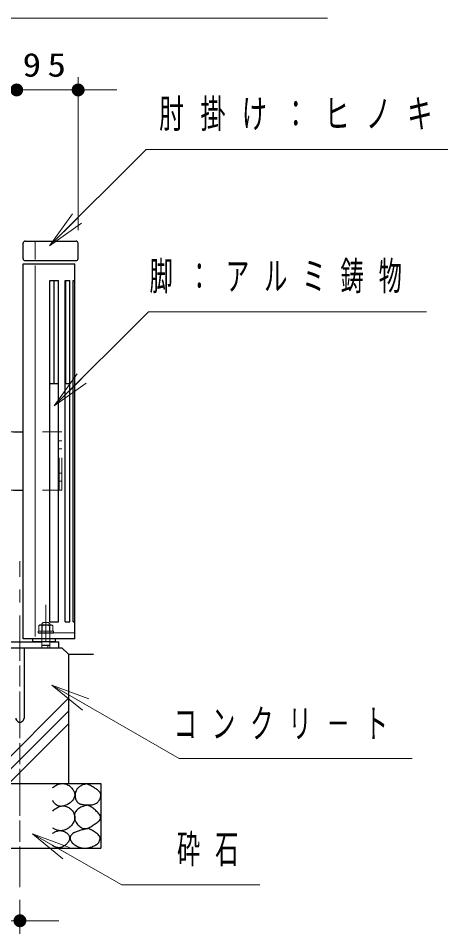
# Model space of a CAD drawing. Units: millimetres on the paper, scale 1:20. Extents: x -365 to 27, y 0 to 257.
# Drawn here: x -243.3 to -210.6, y 86.6 to 157.3 of the extents above; entities that cross this region are included whole.
import ezdxf

# ---------------------------------------------------------------- set-up
doc = ezdxf.new("R2010")
doc.units = ezdxf.units.MM
doc.linetypes.add('USER1', pattern=[4.5, 2.5, -2])
doc.linetypes.add('USER2', pattern=[6, 3, -1, 1, -1])
doc.layers.add('1_20', color=7, linetype='Continuous', lineweight=25)
doc.styles.add('ＭＳ ゴシック', font='')
doc.styles.get('ＭＳ ゴシック').set_extended_font_data('MS Gothic')

# ---------------------------------------------------------------- blocks, each defined once
blk = doc.blocks.new('filled_dot')
at = {"color": 0, "linetype": 'Continuous', "lineweight": -2, "const_width": 1.25}
blk.add_lwpolyline([(-0.625, 0, 1), (0.625, 0, 1)], format="xyb", close=True, dxfattribs=at)

msp = doc.modelspace()

# ---------------------------------------------------------------- linework, layer by layer
at = {"layer": '1_20', "lineweight": 13}
for p, q in [((-238.657, 140.962), (-238.657, 152.808)), ((-321.407, 151.808), (-240.407, 151.808)), ((-246.407, 151.808), (-235.657, 151.808)), ((-240.863, 139.746), (-239.095, 142.221)), ((-240.863, 139.746), (-238.741, 141.867)), ((-238.388, 141.514), (-240.863, 139.746)), ((-241.978, 138.702), (-241.978, 140.056)), ((-241.978, 109.544), (-241.978, 138.224)), ((-240.505, 127.365), (-238.737, 129.84)), ((-240.505, 127.365), (-238.384, 129.487)), ((-238.03, 129.133), (-240.505, 127.365)), ((-238.333, 103.838), (-240.681, 105.771)), ((-240.681, 105.771), (-237.833, 104.704)), ((-240.681, 105.771), (-238.083, 104.271)), ((-246.002, 98.162), (-239.407, 104.756)), ((-245.012, 98.162), (-239.407, 103.766)), ((-244.022, 98.162), (-239.407, 102.777)), ((-239.83, 92.349), (-242.192, 94.264)), ((-242.192, 94.264), (-239.337, 93.218)), ((-242.192, 94.264), (-239.583, 92.784)), ((-243.157, 89.162), (-243.157, 86.552)), ((-240.157, 87.552), (-321.657, 87.552))]:
    msp.add_line(p, q, dxfattribs=at)
at = {"layer": '1_20'}
for p, q in [((-242.907, 138.762), (-242.907, 139.962)), ((-242.757, 140.112), (-238.807, 140.112)), ((-238.657, 138.762), (-238.657, 139.962)), ((-242.907, 109.362), (-242.907, 138.362)), ((-242.907, 138.362), (-238.907, 138.362)), ((-242.757, 138.612), (-238.807, 138.612)), ((-238.907, 109.362), (-238.907, 138.362)), ((-240.842, 110.662), (-240.842, 137.062)), ((-240.842, 137.062), (-240.171, 137.062)), ((-240.499, 129.112), (-240.499, 137.062)), ((-240.171, 110.662), (-240.171, 137.062)), ((-239.669, 110.662), (-239.669, 137.062)), ((-239.669, 137.062), (-239.302, 137.062)), ((-239.611, 129.112), (-239.611, 137.062)), ((-239.302, 110.662), (-239.302, 137.062)), ((-239.055, 110.662), (-239.055, 137.062)), ((-239.055, 137.062), (-238.925, 137.062)), ((-240.842, 129.112), (-240.171, 129.112)), ((-239.669, 129.112), (-239.302, 129.112)), ((-243.657, 125.362), (-242.907, 125.362)), ((-243.657, 120.862), (-242.907, 120.862)), ((-240.842, 110.662), (-240.171, 110.662)), ((-239.669, 110.662), (-239.302, 110.662)), ((-239.055, 110.662), (-238.925, 110.662)), ((-241.757, 109.812), (-240.557, 109.812)), ((-238.907, 109.362), (-242.907, 109.362)), ((-242.157, 109.112), (-242.157, 109.362)), ((-240.407, 109.112), (-242.157, 109.112)), ((-240.407, 109.112), (-240.407, 109.362)), ((-246.407, 108.662), (-239.907, 108.662)), ((-242.84, 108.662), (-242.84, 103.23)), ((-239.407, 108.162), (-239.407, 98.162)), ((-239.407, 108.162), (-237.477, 108.162)), ((-249.407, 98.162), (-236.907, 98.162)), ((-236.907, 98.162), (-236.907, 93.162)), ((-249.407, 93.162), (-236.907, 93.162))]:
    msp.add_line(p, q, dxfattribs=at)
at = {"layer": '1_20', "color": 4, "linetype": 'USER1', "lineweight": 13}
for p, q in [((-245.907, 125.362), (-239.907, 125.362)), ((-240.132, 120.862), (-240.132, 125.362)), ((-239.907, 120.862), (-239.907, 125.362)), ((-239.907, 124.66), (-240.132, 124.66)), ((-239.907, 124.06), (-240.132, 124.06)), ((-239.907, 122.16), (-240.132, 122.16)), ((-239.907, 121.56), (-240.132, 121.56)), ((-245.907, 120.862), (-239.907, 120.862))]:
    msp.add_line(p, q, dxfattribs=at)
at = {"layer": '1_20', "linetype": 'USER2', "lineweight": 13}
for p, q in [((-243.157, 90.162), (-243.157, 115.371)), ((-241.157, 109.112), (-241.157, 111.988)), ((-243.157, 110.662), (-243.157, 90.162)), ((-243.157, 90.294), (-243.157, 110.487))]:
    msp.add_line(p, q, dxfattribs=at)
at = {"layer": '1_20', "color": 2, "linetype": 'USER1', "lineweight": 13}
for p, q in [((-241.357, 110.612), (-241.457, 110.512)), ((-241.457, 108.712), (-241.457, 110.512)), ((-241.357, 110.612), (-240.957, 110.612)), ((-240.857, 110.512), (-240.957, 110.612)), ((-240.857, 108.712), (-240.857, 110.512))]:
    msp.add_line(p, q, dxfattribs=at)
at = {"layer": '1_20', "linetype": 'USER1', "lineweight": 13}
for p, q in [((-238.907, 109.812), (-242.907, 109.812)), ((-241.757, 109.812), (-241.757, 109.937)), ((-241.757, 109.937), (-240.557, 109.937)), ((-241.705, 110.38), (-241.607, 110.437)), ((-241.705, 109.937), (-241.705, 110.38)), ((-241.705, 109.937), (-240.608, 109.937)), ((-240.707, 110.437), (-241.607, 110.437)), ((-241.431, 109.937), (-241.431, 110.38)), ((-240.883, 109.937), (-240.883, 110.38)), ((-240.608, 110.38), (-240.707, 110.437)), ((-240.608, 109.937), (-240.608, 110.38)), ((-240.557, 109.937), (-240.557, 109.812))]:
    msp.add_line(p, q, dxfattribs=at)
at = {"layer": '1_20', "color": 2}
for p, q in [((-244.157, 109.112), (-241.457, 109.112)), ((-240.857, 109.112), (-240.157, 109.112)), ((-240.157, 108.662), (-240.157, 109.112)), ((-245.657, 108.662), (-240.157, 108.662)), ((-241.457, 108.862), (-240.857, 108.862))]:
    msp.add_line(p, q, dxfattribs=at)
at = {"layer": '1_20', "color": 2, "lineweight": 13}
msp.add_line((-241, 108.662), (-241, 108.862), dxfattribs=at)
at = {"layer": '1_20', "color": 70}
msp.add_line((-239.907, 108.662), (-239.407, 108.162), dxfattribs=at)
at = {"layer": '1_20', "lineweight": 13}
for points in [[(-268.722, 141.114), (-252.258, 157.349), (-219.38, 157.349)], [(-240.863, 139.746), (-233.401, 147.207), (-198.963, 147.207)], [(-240.505, 127.365), (-233.219, 134.651), (-211.72, 134.651)], [(-240.681, 105.771), (-230.851, 100.095), (-212.849, 100.095)], [(-242.192, 94.264), (-235.277, 90.34), (-224.603, 90.34)]]:
    msp.add_lwpolyline(points, dxfattribs=at)
at = {"layer": '1_20'}
for centre, radius, start, end in [((-242.757, 139.962), 0.15, 90, 180), ((-238.807, 139.962), 0.15, 0, 90), ((-242.757, 138.762), 0.15, 180, 270), ((-238.807, 138.762), 0.15, 270, 0), ((-243.157, 103.23), 0.318, 179.99998, 0.00001)]:
    msp.add_arc(centre, radius, start, end, dxfattribs=at)
at = {"layer": '1_20', "linetype": 'USER1', "lineweight": 13}
for centre, radius, start, end in [((-241.568, 110.18), 0.243, 55.61586, 124.38414), ((-241.157, 109.515), 0.908, 72.41211, 107.58789), ((-240.745, 110.18), 0.243, 55.61586, 124.38414)]:
    msp.add_arc(centre, radius, start, end, dxfattribs=at)
at = {"layer": '1_20'}
for points, knots in [([(-240.627, 97.847), (-240.588, 97.879), (-240.548, 97.911), (-240.506, 97.94), (-240.464, 97.969), (-240.42, 97.997), (-240.376, 98.021), (-240.331, 98.045), (-240.285, 98.068), (-240.237, 98.087), (-240.19, 98.106), (-240.141, 98.123), (-240.092, 98.136), (-240.043, 98.149), (-239.992, 98.159), (-239.942, 98.164), (-239.891, 98.169), (-239.839, 98.17), (-239.788, 98.165), (-239.738, 98.161), (-239.687, 98.151), (-239.638, 98.137), (-239.589, 98.123), (-239.541, 98.103), (-239.496, 98.08), (-239.45, 98.058), (-239.406, 98.031), (-239.364, 98.002), (-239.323, 97.972), (-239.283, 97.94), (-239.245, 97.905), (-239.207, 97.871), (-239.171, 97.834), (-239.138, 97.796), (-239.105, 97.757), (-239.074, 97.716), (-239.046, 97.673), (-239.019, 97.63), (-238.993, 97.585), (-238.973, 97.539), (-238.953, 97.492), (-238.936, 97.443), (-238.927, 97.393), (-238.918, 97.343), (-238.914, 97.291), (-238.919, 97.24), (-238.923, 97.19), (-238.936, 97.139), (-238.953, 97.091), (-238.97, 97.044), (-238.994, 96.998), (-239.021, 96.954), (-239.047, 96.911), (-239.079, 96.87), (-239.112, 96.831), (-239.146, 96.793), (-239.183, 96.757), (-239.221, 96.723), (-239.259, 96.689), (-239.3, 96.658), (-239.341, 96.629), (-239.383, 96.6), (-239.427, 96.573), (-239.472, 96.548), (-239.517, 96.524), (-239.563, 96.502), (-239.61, 96.483), (-239.657, 96.463), (-239.706, 96.446), (-239.755, 96.434), (-239.805, 96.421), (-239.855, 96.411), (-239.906, 96.406), (-239.957, 96.401), (-240.009, 96.399), (-240.059, 96.405), (-240.109, 96.41), (-240.161, 96.42), (-240.208, 96.438), (-240.256, 96.455), (-240.302, 96.48), (-240.344, 96.509), (-240.385, 96.538), (-240.423, 96.574), (-240.458, 96.611), (-240.492, 96.648), (-240.523, 96.689), (-240.552, 96.732), (-240.58, 96.774), (-240.604, 96.819), (-240.627, 96.865)], [0, 0, 0, 0, 1, 1, 1, 2, 2, 2, 3, 3, 3, 4, 4, 4, 5, 5, 5, 6, 6, 6, 7, 7, 7, 8, 8, 8, 9, 9, 9, 10, 10, 10, 11, 11, 11, 12, 12, 12, 13, 13, 13, 14, 14, 14, 15, 15, 15, 16, 16, 16, 17, 17, 17, 18, 18, 18, 19, 19, 19, 20, 20, 20, 21, 21, 21, 22, 22, 22, 23, 23, 23, 24, 24, 24, 25, 25, 25, 26, 26, 26, 27, 27, 27, 28, 28, 28, 29, 29, 29, 30, 30, 30, 30]), ([(-238.029, 98.132), (-237.984, 98.118), (-237.939, 98.104), (-237.895, 98.088), (-237.85, 98.071), (-237.807, 98.052), (-237.764, 98.033), (-237.721, 98.013), (-237.678, 97.992), (-237.637, 97.97), (-237.595, 97.948), (-237.554, 97.924), (-237.513, 97.901), (-237.472, 97.877), (-237.431, 97.853), (-237.391, 97.828), (-237.35, 97.803), (-237.31, 97.779), (-237.271, 97.752), (-237.232, 97.726), (-237.192, 97.699), (-237.155, 97.67), (-237.119, 97.64), (-237.082, 97.609), (-237.05, 97.575), (-237.018, 97.54), (-236.987, 97.503), (-236.964, 97.462), (-236.942, 97.421), (-236.924, 97.376), (-236.915, 97.33), (-236.906, 97.284), (-236.906, 97.235), (-236.91, 97.189), (-236.915, 97.142), (-236.927, 97.095), (-236.941, 97.05), (-236.956, 97.006), (-236.976, 96.962), (-236.998, 96.921), (-237.021, 96.879), (-237.047, 96.839), (-237.076, 96.802), (-237.105, 96.765), (-237.137, 96.729), (-237.172, 96.698), (-237.208, 96.667), (-237.247, 96.639), (-237.288, 96.616), (-237.329, 96.593), (-237.374, 96.575), (-237.418, 96.561), (-237.463, 96.547), (-237.51, 96.537), (-237.557, 96.53), (-237.603, 96.523), (-237.651, 96.52), (-237.698, 96.517), (-237.745, 96.514), (-237.792, 96.514), (-237.84, 96.514), (-237.887, 96.514), (-237.934, 96.516), (-237.982, 96.517), (-238.029, 96.518), (-238.076, 96.519), (-238.123, 96.522), (-238.171, 96.525), (-238.218, 96.528), (-238.265, 96.534), (-238.312, 96.541), (-238.359, 96.548), (-238.404, 96.56), (-238.45, 96.572), (-238.496, 96.587), (-238.538, 96.607), (-238.58, 96.628), (-238.621, 96.653), (-238.657, 96.683), (-238.693, 96.713), (-238.725, 96.749), (-238.753, 96.787), (-238.781, 96.825), (-238.805, 96.867), (-238.825, 96.91), (-238.844, 96.952), (-238.86, 96.997), (-238.873, 97.043), (-238.885, 97.088), (-238.893, 97.136), (-238.897, 97.182), (-238.901, 97.229), (-238.902, 97.277), (-238.897, 97.324), (-238.893, 97.371), (-238.884, 97.418), (-238.872, 97.464), (-238.859, 97.509), (-238.842, 97.554), (-238.821, 97.596), (-238.801, 97.638), (-238.776, 97.68), (-238.749, 97.718), (-238.722, 97.756), (-238.69, 97.793), (-238.657, 97.826), (-238.624, 97.859), (-238.587, 97.89), (-238.549, 97.918), (-238.512, 97.946), (-238.471, 97.972), (-238.43, 97.994), (-238.389, 98.017), (-238.346, 98.038), (-238.302, 98.055), (-238.258, 98.073), (-238.213, 98.088), (-238.168, 98.101), (-238.122, 98.114), (-238.076, 98.123), (-238.029, 98.132)], [0, 0, 0, 0, 1, 1, 1, 2, 2, 2, 3, 3, 3, 4, 4, 4, 5, 5, 5, 6, 6, 6, 7, 7, 7, 8, 8, 8, 9, 9, 9, 10, 10, 10, 11, 11, 11, 12, 12, 12, 13, 13, 13, 14, 14, 14, 15, 15, 15, 16, 16, 16, 17, 17, 17, 18, 18, 18, 19, 19, 19, 20, 20, 20, 21, 21, 21, 22, 22, 22, 23, 23, 23, 24, 24, 24, 25, 25, 25, 26, 26, 26, 27, 27, 27, 28, 28, 28, 29, 29, 29, 30, 30, 30, 31, 31, 31, 32, 32, 32, 33, 33, 33, 34, 34, 34, 35, 35, 35, 36, 36, 36, 37, 37, 37, 38, 38, 38, 39, 39, 39, 40, 40, 40, 40]), ([(-240.612, 96.041), (-240.576, 96.077), (-240.54, 96.114), (-240.502, 96.147), (-240.463, 96.181), (-240.423, 96.213), (-240.381, 96.242), (-240.339, 96.271), (-240.296, 96.298), (-240.251, 96.322), (-240.206, 96.346), (-240.159, 96.367), (-240.111, 96.384), (-240.063, 96.402), (-240.013, 96.416), (-239.963, 96.425), (-239.913, 96.434), (-239.862, 96.438), (-239.811, 96.437), (-239.76, 96.436), (-239.709, 96.43), (-239.659, 96.419), (-239.61, 96.409), (-239.56, 96.393), (-239.513, 96.374), (-239.466, 96.355), (-239.42, 96.331), (-239.377, 96.305), (-239.333, 96.278), (-239.292, 96.248), (-239.253, 96.215), (-239.214, 96.182), (-239.177, 96.146), (-239.144, 96.107), (-239.111, 96.069), (-239.08, 96.027), (-239.053, 95.984), (-239.026, 95.941), (-239.002, 95.896), (-238.982, 95.849), (-238.963, 95.802), (-238.946, 95.753), (-238.935, 95.703), (-238.924, 95.654), (-238.917, 95.602), (-238.917, 95.552), (-238.916, 95.501), (-238.921, 95.449), (-238.93, 95.399), (-238.939, 95.349), (-238.955, 95.3), (-238.973, 95.253), (-238.991, 95.205), (-239.015, 95.159), (-239.04, 95.115), (-239.066, 95.071), (-239.095, 95.029), (-239.126, 94.989), (-239.157, 94.948), (-239.192, 94.91), (-239.228, 94.874), (-239.264, 94.838), (-239.302, 94.804), (-239.342, 94.772), (-239.382, 94.74), (-239.423, 94.711), (-239.467, 94.684), (-239.51, 94.657), (-239.555, 94.632), (-239.601, 94.611), (-239.648, 94.59), (-239.696, 94.571), (-239.744, 94.556), (-239.793, 94.542), (-239.843, 94.53), (-239.894, 94.523), (-239.944, 94.516), (-239.996, 94.513), (-240.046, 94.514), (-240.097, 94.516), (-240.148, 94.523), (-240.198, 94.533), (-240.248, 94.544), (-240.297, 94.56), (-240.344, 94.578), (-240.392, 94.596), (-240.438, 94.619), (-240.483, 94.644), (-240.527, 94.668), (-240.569, 94.697), (-240.612, 94.726)], [0, 0, 0, 0, 1, 1, 1, 2, 2, 2, 3, 3, 3, 4, 4, 4, 5, 5, 5, 6, 6, 6, 7, 7, 7, 8, 8, 8, 9, 9, 9, 10, 10, 10, 11, 11, 11, 12, 12, 12, 13, 13, 13, 14, 14, 14, 15, 15, 15, 16, 16, 16, 17, 17, 17, 18, 18, 18, 19, 19, 19, 20, 20, 20, 21, 21, 21, 22, 22, 22, 23, 23, 23, 24, 24, 24, 25, 25, 25, 26, 26, 26, 27, 27, 27, 28, 28, 28, 29, 29, 29, 30, 30, 30, 30]), ([(-237.903, 96.485), (-237.852, 96.462), (-237.802, 96.439), (-237.753, 96.412), (-237.704, 96.386), (-237.657, 96.357), (-237.611, 96.326), (-237.565, 96.296), (-237.52, 96.263), (-237.477, 96.229), (-237.433, 96.195), (-237.39, 96.159), (-237.349, 96.123), (-237.307, 96.086), (-237.266, 96.049), (-237.226, 96.01), (-237.187, 95.972), (-237.148, 95.932), (-237.112, 95.89), (-237.076, 95.848), (-237.04, 95.805), (-237.01, 95.759), (-236.981, 95.712), (-236.95, 95.663), (-236.935, 95.611), (-236.92, 95.56), (-236.91, 95.499), (-236.922, 95.448), (-236.933, 95.397), (-236.969, 95.347), (-237.003, 95.305), (-237.037, 95.263), (-237.083, 95.229), (-237.127, 95.195), (-237.17, 95.16), (-237.217, 95.131), (-237.263, 95.1), (-237.309, 95.069), (-237.357, 95.041), (-237.403, 95.011), (-237.45, 94.981), (-237.496, 94.95), (-237.542, 94.92), (-237.589, 94.889), (-237.634, 94.858), (-237.682, 94.829), (-237.729, 94.801), (-237.777, 94.772), (-237.827, 94.749), (-237.877, 94.726), (-237.929, 94.704), (-237.983, 94.692), (-238.036, 94.681), (-238.093, 94.676), (-238.148, 94.68), (-238.202, 94.685), (-238.257, 94.699), (-238.309, 94.718), (-238.361, 94.736), (-238.411, 94.762), (-238.458, 94.791), (-238.505, 94.819), (-238.55, 94.853), (-238.591, 94.89), (-238.633, 94.926), (-238.672, 94.966), (-238.707, 95.008), (-238.742, 95.051), (-238.775, 95.096), (-238.803, 95.144), (-238.831, 95.191), (-238.856, 95.242), (-238.876, 95.293), (-238.895, 95.344), (-238.912, 95.398), (-238.923, 95.452), (-238.934, 95.506), (-238.941, 95.562), (-238.942, 95.617), (-238.943, 95.672), (-238.94, 95.728), (-238.929, 95.782), (-238.919, 95.836), (-238.903, 95.891), (-238.879, 95.94), (-238.856, 95.99), (-238.825, 96.037), (-238.79, 96.08), (-238.755, 96.122), (-238.714, 96.16), (-238.671, 96.195), (-238.628, 96.229), (-238.581, 96.259), (-238.533, 96.287), (-238.485, 96.314), (-238.434, 96.338), (-238.383, 96.359), (-238.332, 96.381), (-238.28, 96.399), (-238.227, 96.415), (-238.174, 96.431), (-238.12, 96.445), (-238.066, 96.457), (-238.012, 96.468), (-237.957, 96.476), (-237.903, 96.485)], [0, 0, 0, 0, 1, 1, 1, 2, 2, 2, 3, 3, 3, 4, 4, 4, 5, 5, 5, 6, 6, 6, 7, 7, 7, 8, 8, 8, 9, 9, 9, 10, 10, 10, 11, 11, 11, 12, 12, 12, 13, 13, 13, 14, 14, 14, 15, 15, 15, 16, 16, 16, 17, 17, 17, 18, 18, 18, 19, 19, 19, 20, 20, 20, 21, 21, 21, 22, 22, 22, 23, 23, 23, 24, 24, 24, 25, 25, 25, 26, 26, 26, 27, 27, 27, 28, 28, 28, 29, 29, 29, 30, 30, 30, 31, 31, 31, 32, 32, 32, 33, 33, 33, 34, 34, 34, 35, 35, 35, 35]), ([(-240.627, 94.314), (-240.59, 94.339), (-240.553, 94.364), (-240.514, 94.386), (-240.475, 94.408), (-240.435, 94.43), (-240.394, 94.448), (-240.353, 94.465), (-240.311, 94.482), (-240.268, 94.494), (-240.225, 94.506), (-240.181, 94.516), (-240.137, 94.521), (-240.092, 94.526), (-240.047, 94.527), (-240.002, 94.524), (-239.958, 94.521), (-239.913, 94.513), (-239.87, 94.502), (-239.827, 94.491), (-239.784, 94.476), (-239.743, 94.458), (-239.702, 94.441), (-239.662, 94.42), (-239.624, 94.396), (-239.586, 94.373), (-239.549, 94.347), (-239.515, 94.318), (-239.481, 94.289), (-239.448, 94.257), (-239.42, 94.222), (-239.393, 94.187), (-239.366, 94.149), (-239.349, 94.109), (-239.331, 94.069), (-239.317, 94.024), (-239.313, 93.98), (-239.31, 93.936), (-239.317, 93.89), (-239.328, 93.847), (-239.339, 93.804), (-239.359, 93.763), (-239.38, 93.723), (-239.401, 93.684), (-239.427, 93.647), (-239.454, 93.611), (-239.48, 93.575), (-239.51, 93.541), (-239.541, 93.509), (-239.572, 93.477), (-239.605, 93.446), (-239.639, 93.417), (-239.673, 93.388), (-239.71, 93.361), (-239.747, 93.337), (-239.785, 93.313), (-239.824, 93.291), (-239.865, 93.273), (-239.906, 93.254), (-239.948, 93.238), (-239.991, 93.227), (-240.035, 93.216), (-240.079, 93.208), (-240.124, 93.205), (-240.168, 93.202), (-240.214, 93.204), (-240.258, 93.21), (-240.302, 93.216), (-240.346, 93.228), (-240.388, 93.242), (-240.431, 93.256), (-240.472, 93.275), (-240.512, 93.295), (-240.552, 93.315), (-240.59, 93.339), (-240.627, 93.364)], [0, 0, 0, 0, 1, 1, 1, 2, 2, 2, 3, 3, 3, 4, 4, 4, 5, 5, 5, 6, 6, 6, 7, 7, 7, 8, 8, 8, 9, 9, 9, 10, 10, 10, 11, 11, 11, 12, 12, 12, 13, 13, 13, 14, 14, 14, 15, 15, 15, 16, 16, 16, 17, 17, 17, 18, 18, 18, 19, 19, 19, 20, 20, 20, 21, 21, 21, 22, 22, 22, 23, 23, 23, 24, 24, 24, 25, 25, 25, 25]), ([(-237.862, 94.688), (-237.772, 94.645), (-237.682, 94.602), (-237.595, 94.554), (-237.508, 94.506), (-237.42, 94.458), (-237.339, 94.401), (-237.258, 94.344), (-237.171, 94.286), (-237.108, 94.212), (-237.044, 94.139), (-236.971, 94.049), (-236.957, 93.959), (-236.944, 93.87), (-236.98, 93.759), (-237.026, 93.676), (-237.071, 93.594), (-237.155, 93.524), (-237.233, 93.463), (-237.31, 93.403), (-237.4, 93.354), (-237.489, 93.312), (-237.579, 93.271), (-237.675, 93.238), (-237.771, 93.214), (-237.867, 93.19), (-237.967, 93.173), (-238.065, 93.169), (-238.164, 93.164), (-238.266, 93.169), (-238.363, 93.186), (-238.46, 93.203), (-238.557, 93.233), (-238.648, 93.271), (-238.74, 93.309), (-238.829, 93.357), (-238.91, 93.414), (-238.991, 93.471), (-239.071, 93.535), (-239.133, 93.611), (-239.195, 93.687), (-239.264, 93.778), (-239.28, 93.868), (-239.296, 93.958), (-239.273, 94.072), (-239.226, 94.151), (-239.179, 94.229), (-239.081, 94.288), (-238.998, 94.34), (-238.915, 94.393), (-238.82, 94.429), (-238.728, 94.465), (-238.635, 94.502), (-238.54, 94.531), (-238.444, 94.558), (-238.349, 94.586), (-238.252, 94.609), (-238.154, 94.63), (-238.057, 94.652), (-237.959, 94.67), (-237.862, 94.688)], [0, 0, 0, 0, 1, 1, 1, 2, 2, 2, 3, 3, 3, 4, 4, 4, 5, 5, 5, 6, 6, 6, 7, 7, 7, 8, 8, 8, 9, 9, 9, 10, 10, 10, 11, 11, 11, 12, 12, 12, 13, 13, 13, 14, 14, 14, 15, 15, 15, 16, 16, 16, 17, 17, 17, 18, 18, 18, 19, 19, 19, 20, 20, 20, 20])]:
    msp.add_open_spline(points, degree=3, knots=knots, dxfattribs=at)

# ---------------------------------------------------------------- block references
at = {"layer": '1_20', "lineweight": 13, "xscale": 0.4, "yscale": 0.4}
for p in [(-243.407, 151.808), (-238.657, 151.808), (-243.157, 87.552)]:
    msp.add_blockref('filled_dot', p, dxfattribs=at)
at = {"layer": '1_20', "lineweight": 13, "xscale": 0.4, "yscale": 0.4, "rotation": 180}
msp.add_blockref('filled_dot', (-243.407, 151.808), dxfattribs=at)

# ---------------------------------------------------------------- texts
at = {"layer": '1_20', "style": 'ＭＳ ゴシック'}
for s, insert, char_height, attachment_point in [('\\T1.34;\\W1.15;95', (-241.032, 152.808), 1.833, 8), ('\\T1.64;\\W0.65;肘掛け：ヒノキ\u3000３０ｔ', (-232.405, 149.857), 2.199, 4), ('\\T1.64;\\W0.6;脚：アルミ鋳物', (-233.137, 137.301), 2.199, 4), ('\\T1.64;\\W0.6;コンクリ－ト', (-231.265, 102.745), 2.199, 4), ('\\T1.64;\\W0.6;砕石', (-231.019, 92.99), 2.199, 4)]:
    msp.add_mtext(s, dxfattribs=dict(at, insert=insert, char_height=char_height, attachment_point=attachment_point))

doc.saveas('drawing.dxf')
